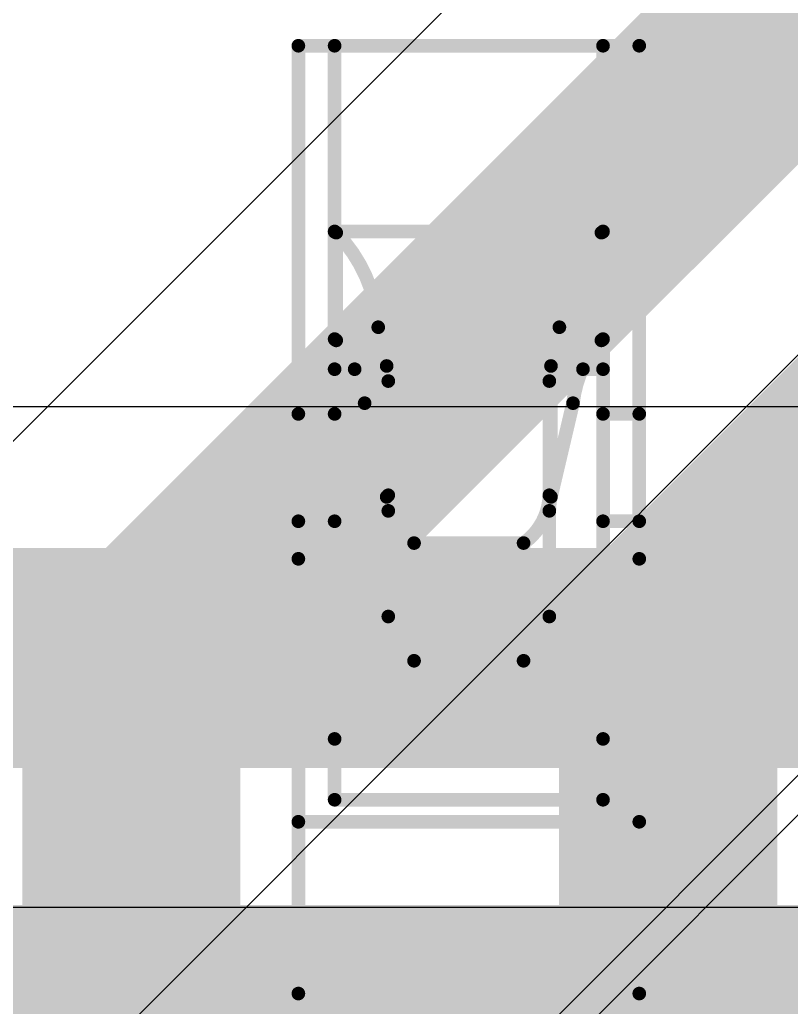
# Model space of a CAD drawing. Header units: inches. Extents: x -6 to 5433, y -4 to 5447.
# Drawn here: x 18.957 to 19.675, y 26.502 to 27.422 of the extents above; entities that cross this region are included whole.
import ezdxf

# ---------------------------------------------------------------- set-up
doc = ezdxf.new("R2010")
doc.units = ezdxf.units.IN
for name, color, linetype in [('Bottom Layer', 5, 'Continuous'), ('Bottom Solder', 6, 'Continuous'), ('Ground', 16, 'Continuous'), ('Mechanical 4', 56, 'Continuous'), ('Top Layer', 1, 'Continuous'), ('Top Solder', 216, 'Continuous')]:
    doc.layers.add(name, color=color, linetype=linetype)

msp = doc.modelspace()

# ---------------------------------------------------------------- hatches: boundary and pattern name
at = {"layer": 'Top Solder'}
for points in [[(19.31469975, 24.9441462), (18.80649909, 24.9441462), (18.80649909, 26.59734584), (19.31469975, 26.59734584)], [(19.81469875, 24.9441462), (19.30649809, 24.9441462), (19.30649809, 26.59734584), (19.81469875, 26.59734584)]]:
    msp.add_hatch(color=216, dxfattribs=at).paths.add_polyline_path(points)

# ---------------------------------------------------------------- linework, layer by layer
at = {"layer": 'Bottom Layer'}
msp.add_lwpolyline([(18.6244738, 26.82674594, 0.2032, 0.2032, 0), (21.05724008, 26.82674594, 0.2032, 0.2032, 0)], format="xyseb", dxfattribs=at)
at = {"layer": 'Bottom Solder'}
for p in [(12.48452672, 19.90351874), (13.15449744, 20.14521752)]:
    msp.add_line(p, (5432.852131479999, 5447.49311058), dxfattribs=at)
at = {"layer": 'Ground'}
for p, q in [((20.69328602, 27.0615029), (18.72048326, 27.0615029)), ((18.81702612, 26.59534686), (20.69328602, 26.59534686))]:
    msp.add_line(p, q, dxfattribs=at)
msp.add_lwpolyline([(18.72048326, 26.82842488, 0.2032, 0.2032, 0), (21.05891902, 26.82842488, 0.2032, 0.2032, 0)], format="xyseb", dxfattribs=at)
at = {"layer": 'Mechanical 4'}
for points in [[(19.2161541, 27.39794622, 0.0127, 0.0127, 0), (19.5336541, 27.39794622, 0.0127, 0.0127, 0)], [(19.2161541, 26.5149457, 0.0127, 0.0127, 0), (19.2161541, 27.39794622, 0.0127, 0.0127, 0)], [(19.24990562, 26.69548128, 0.0127, 0.0127, 0), (19.24990562, 27.39794622, 0.0127, 0.0127, 0)], [(19.49990512, 26.69548128, 0.0127, 0.0127, 0), (19.49990512, 27.39794622, 0.0127, 0.0127, 0)], [(19.5336541, 26.5149457, 0.0127, 0.0127, 0), (19.5336541, 27.39794622, 0.0127, 0.0127, 0)], [(19.2499996, 27.224609, 0.0127, 0.0127, -0.03260548548673945), (19.24990308, 27.22474616, 0.0127, 0.0127, 0)], [(19.24990562, 27.22494682, 0.0127, 0.0127, 0), (19.49990512, 27.22494682, 0.0127, 0.0127, 0)], [(19.25007072, 27.22453788, 0.0127, 0.0127, -0.0282875940772214), (19.25000214, 27.224609, 0.0127, 0.0127, 0)], [(19.2501647, 27.22445914, 0.0127, 0.0127, -0.02675080192498933), (19.25007072, 27.22453788, 0.0127, 0.0127, 0)], [(19.25028916, 27.22437278, 0.0127, 0.0127, -0.02199381136069737), (19.2501647, 27.22445914, 0.0127, 0.0127, 0)], [(19.2504568, 27.22427626, 0.0127, 0.0127, -0.01668692776357022), (19.25028916, 27.22437278, 0.0127, 0.0127, 0)], [(19.25066, 27.22416958, 0.0127, 0.0127, -0.009375562077145636), (19.25045426, 27.22427626, 0.0127, 0.0127, 0)], [(19.25089876, 27.22405528, 0.0127, 0.0127, -0.005205298975739643), (19.25066, 27.22416704, 0.0127, 0.0127, 0)], [(19.25089876, 27.22405528, 0.0127, 0.0127, 0), (19.2511553, 27.2239359, 0.0127, 0.0127, 0)], [(19.2511553, 27.2239359, 0.0127, 0.0127, 0), (19.25142454, 27.22381652, 0.0127, 0.0127, 0)], [(19.25142454, 27.12343572, 0.0127, 0.0127, 0), (19.25142454, 27.22381652, 0.0127, 0.0127, 0)], [(19.25142454, 27.22381652, 0.0127, 0.0127, -0.1798941776662689), (19.29053292, 27.13571154, 0.0127, 0.0127, 0)], [(19.45927782, 27.13571154, 0.0127, 0.0127, -0.1798941776662689), (19.4983862, 27.22381652, 0.0127, 0.0127, 0)], [(19.4983862, 27.22381652, 0.0127, 0.0127, 0), (19.49889674, 27.22405274, 0.0127, 0.0127, 0)], [(19.4983862, 27.12343572, 0.0127, 0.0127, 0), (19.4983862, 27.22381652, 0.0127, 0.0127, 0)], [(19.49889674, 27.22405274, 0.0127, 0.0127, 0), (19.49913296, 27.2241645, 0.0127, 0.0127, 0)], [(19.49934378, 27.22427118, 0.0127, 0.0127, -0.007070259562371789), (19.49913296, 27.2241645, 0.0127, 0.0127, 0)], [(19.49951904, 27.22437024, 0.0127, 0.0127, -0.01220881842348069), (19.49934124, 27.22427118, 0.0127, 0.0127, 0)], [(19.49966128, 27.22446168, 0.0127, 0.0127, -0.02261982989244108), (19.49952158, 27.22437024, 0.0127, 0.0127, 0)], [(19.4997578, 27.22454042, 0.0127, 0.0127, -0.03188108950165384), (19.49965874, 27.22446168, 0.0127, 0.0127, 0)], [(19.49982384, 27.22461408, 0.0127, 0.0127, -0.03744577967501337), (19.4997578, 27.22454042, 0.0127, 0.0127, 0)], [(19.49986956, 27.22468012, 0.0127, 0.0127, -0.03268866420336872), (19.49982384, 27.22461154, 0.0127, 0.0127, 0)], [(19.49990258, 27.22474616, 0.0127, 0.0127, -0.01323434477442602), (19.49986702, 27.22468012, 0.0127, 0.0127, 0)], [(19.29053292, 27.13571154, 0.0127, 0.0127, 0), (19.45927782, 27.13571154, 0.0127, 0.0127, 0)], [(19.29053292, 27.13571154, 0.0127, 0.0127, 0), (19.2983866, 27.0996156, 0.0127, 0.0127, 0)], [(19.45142414, 27.0996156, 0.0127, 0.0127, 0), (19.45927782, 27.13571154, 0.0127, 0.0127, 0)], [(19.25000214, 27.1244949, 0.0127, 0.0127, -0.02859692926964293), (19.24990308, 27.12467778, 0.0127, 0.0127, 0)], [(19.2501647, 27.12429678, 0.0127, 0.0127, -0.05432141863867923), (19.25000468, 27.12449744, 0.0127, 0.0127, 0)], [(19.25028916, 27.1241774, 0.0127, 0.0127, -0.02338615137215273), (19.2501647, 27.12429424, 0.0127, 0.0127, 0)], [(19.25045426, 27.12405294, 0.0127, 0.0127, -0.01856230609774536), (19.25028916, 27.12417994, 0.0127, 0.0127, 0)], [(19.49951904, 27.12418248, 0.0127, 0.0127, -0.0137291384438166), (19.49934124, 27.12404786, 0.0127, 0.0127, 0)], [(19.49965874, 27.12429932, 0.0127, 0.0127, -0.02446216599593952), (19.49952158, 27.12417994, 0.0127, 0.0127, 0)], [(19.4997578, 27.124406, 0.0127, 0.0127, -0.03231853515102139), (19.49965874, 27.12429932, 0.0127, 0.0127, 0)], [(19.49982384, 27.12450252, 0.0127, 0.0127, -0.03504147998906736), (19.4997578, 27.124406, 0.0127, 0.0127, 0)], [(19.49986956, 27.12459142, 0.0127, 0.0127, -0.02840446138821891), (19.49982384, 27.12450252, 0.0127, 0.0127, 0)], [(19.49990512, 27.12467524, 0.0127, 0.0127, -0.01102179309789766), (19.49986956, 27.12458888, 0.0127, 0.0127, 0)], [(19.25066, 27.12390816, 0.0127, 0.0127, -0.01073692512704486), (19.25045426, 27.1240504, 0.0127, 0.0127, 0)], [(19.25089876, 27.12375576, 0.0127, 0.0127, -0.006054830986266861), (19.25066254, 27.12390816, 0.0127, 0.0127, 0)], [(19.25089876, 27.1237583, 0.0127, 0.0127, 0), (19.2511553, 27.12359828, 0.0127, 0.0127, 0)], [(19.2511553, 27.12359828, 0.0127, 0.0127, 0), (19.25142454, 27.12343572, 0.0127, 0.0127, 0)], [(19.25142454, 27.12343826, 0.0127, 0.0127, -0.1625908253546253), (19.27786594, 27.0649446, 0.0127, 0.0127, 0)], [(19.4719448, 27.0649446, 0.0127, 0.0127, -0.1625908253546254), (19.4983862, 27.12343826, 0.0127, 0.0127, 0)], [(19.4983862, 27.12343572, 0.0127, 0.0127, 0), (19.49889674, 27.12375322, 0.0127, 0.0127, 0)], [(19.49913296, 27.12390308, 0.0127, 0.0127, -0.0048206143812948), (19.49889674, 27.12375322, 0.0127, 0.0127, 0)], [(19.49934124, 27.12404532, 0.0127, 0.0127, -0.008119958930559744), (19.49913042, 27.12390308, 0.0127, 0.0127, 0)], [(19.24990562, 27.09661078, 0.0127, 0.0127, 0), (19.268567, 27.09661078, 0.0127, 0.0127, 0)], [(19.2983866, 26.9776575, 0.0127, 0.0127, 0), (19.2983866, 27.0996156, 0.0127, 0.0127, 0)], [(19.2983866, 27.0996156, 0.0127, 0.0127, -0.05365795323520316), (19.29990552, 27.085544, 0.0127, 0.0127, 0)], [(19.44990522, 27.085544, 0.0127, 0.0127, -0.05365795323520318), (19.45142414, 27.0996156, 0.0127, 0.0127, 0)], [(19.45142414, 26.9776575, 0.0127, 0.0127, 0), (19.45142414, 27.0996156, 0.0127, 0.0127, 0)], [(19.48124374, 27.09661078, 0.0127, 0.0127, 0), (19.49990512, 27.09661078, 0.0127, 0.0127, 0)], [(19.29990552, 26.86619468, 0.0127, 0.0127, 0), (19.29990552, 27.085544, 0.0127, 0.0127, 0)], [(19.44990522, 26.86619468, 0.0127, 0.0127, 0), (19.44990522, 27.085544, 0.0127, 0.0127, 0)], [(19.2778634, 27.06494714, 0.0127, 0.0127, 0), (19.2983866, 26.9776575, 0.0127, 0.0127, 0)], [(19.45142414, 26.9776575, 0.0127, 0.0127, 0), (19.4719448, 27.06494714, 0.0127, 0.0127, 0)], [(19.2161541, 27.05494462, 0.0127, 0.0127, 0), (19.24990562, 27.05494462, 0.0127, 0.0127, 0)], [(19.49990512, 27.05494462, 0.0127, 0.0127, 0), (19.5336541, 27.05494462, 0.0127, 0.0127, 0)], [(19.2983866, 26.9776575, 0.0127, 0.0127, -0.05786387190151768), (19.29990552, 26.96463492, 0.0127, 0.0127, 0)], [(19.3239136, 26.93460704, 0.0127, 0.0127, -0.2374801051855862), (19.29990552, 26.97917896, 0.0127, 0.0127, 0)], [(19.44990522, 26.97917896, 0.0127, 0.0127, -0.2374801051860468), (19.42589714, 26.93460704, 0.0127, 0.0127, 0)], [(19.44990522, 26.96463492, 0.0127, 0.0127, -0.05786387190108001), (19.45142414, 26.9776575, 0.0127, 0.0127, 0)], [(19.2161541, 26.95494482, 0.0127, 0.0127, 0), (19.24990562, 26.95494482, 0.0127, 0.0127, 0)], [(19.49990512, 26.95494482, 0.0127, 0.0127, 0), (19.5336541, 26.95494482, 0.0127, 0.0127, 0)], [(19.32391614, 26.93460704, 0.0127, 0.0127, 0), (19.4258946, 26.93460704, 0.0127, 0.0127, 0)], [(19.32391614, 26.82494508, 0.0127, 0.0127, 0), (19.32391614, 26.93460704, 0.0127, 0.0127, 0)], [(19.4258946, 26.82494508, 0.0127, 0.0127, 0), (19.4258946, 26.93460704, 0.0127, 0.0127, 0)], [(18.8986541, 26.91994615999999, 0.0127, 0.0127, 0), (19.2161541, 26.91994615999999, 0.0127, 0.0127, 0)], [(19.5336541, 26.91994615999999, 0.0127, 0.0127, 0), (19.8511541, 26.91994615999999, 0.0127, 0.0127, 0)], [(19.3239136, 26.82494762, 0.0127, 0.0127, -0.2473774779348601), (19.29990552, 26.86619722, 0.0127, 0.0127, 0)], [(19.44990522, 26.86619722, 0.0127, 0.0127, -0.2473774779353234), (19.42589714, 26.82494762, 0.0127, 0.0127, 0)], [(19.32391614, 26.82494508, 0.0127, 0.0127, 0), (19.4258946, 26.82494508, 0.0127, 0.0127, 0)], [(19.24990562, 26.75215376, 0.0127, 0.0127, 0), (19.49990512, 26.75215376, 0.0127, 0.0127, 0)], [(19.24990562, 26.69548128, 0.0127, 0.0127, 0), (19.49990512, 26.69548128, 0.0127, 0.0127, 0)], [(19.2161541, 26.67494538, 0.0127, 0.0127, 0), (19.5336541, 26.67494538, 0.0127, 0.0127, 0)], [(19.2161541, 26.5149457, 0.0127, 0.0127, 0), (19.5336541, 26.5149457, 0.0127, 0.0127, 0)]]:
    msp.add_lwpolyline(points, format="xyseb", dxfattribs=at)
for points in [[(19.2129791, 27.39794622, 0.00635, 0.00635, 1), (19.2193291, 27.39794622, 0.00635, 0.00635, 1)], [(19.2129791, 27.39794622, 0.00635, 0.00635, 1), (19.2193291, 27.39794622, 0.00635, 0.00635, 1)], [(19.24673062, 27.39794622, 0.00635, 0.00635, 1), (19.25308062, 27.39794622, 0.00635, 0.00635, 1)], [(19.49673012, 27.39794622, 0.00635, 0.00635, 1), (19.50308012, 27.39794622, 0.00635, 0.00635, 1)], [(19.5304791, 27.39794622, 0.00635, 0.00635, 1), (19.5368291, 27.39794622, 0.00635, 0.00635, 1)], [(19.5304791, 27.39794622, 0.00635, 0.00635, 1), (19.5368291, 27.39794622, 0.00635, 0.00635, 1)], [(19.24672808, 27.22474616, 0.00635, 0.00635, 1), (19.25307808, 27.22474616, 0.00635, 0.00635, 1)], [(19.24673062, 27.22494682, 0.00635, 0.00635, 1), (19.25308062, 27.22494682, 0.00635, 0.00635, 1)], [(19.2468246, 27.224609, 0.00635, 0.00635, 1), (19.2531746, 27.224609, 0.00635, 0.00635, 1)], [(19.24682714, 27.224609, 0.00635, 0.00635, 1), (19.25317714, 27.224609, 0.00635, 0.00635, 1)], [(19.24689572, 27.22453788, 0.00635, 0.00635, 1), (19.25324572, 27.22453788, 0.00635, 0.00635, 1)], [(19.24689572, 27.22453788, 0.00635, 0.00635, 1), (19.25324572, 27.22453788, 0.00635, 0.00635, 1)], [(19.2469897, 27.22445914, 0.00635, 0.00635, 1), (19.2533397, 27.22445914, 0.00635, 0.00635, 1)], [(19.2469897, 27.22445914, 0.00635, 0.00635, 1), (19.2533397, 27.22445914, 0.00635, 0.00635, 1)], [(19.24711416, 27.22437278, 0.00635, 0.00635, 1), (19.25346416, 27.22437278, 0.00635, 0.00635, 1)], [(19.24711416, 27.22437278, 0.00635, 0.00635, 1), (19.25346416, 27.22437278, 0.00635, 0.00635, 1)], [(19.24727926, 27.22427626, 0.00635, 0.00635, 1), (19.25362926, 27.22427626, 0.00635, 0.00635, 1)], [(19.2472818, 27.22427626, 0.00635, 0.00635, 1), (19.2536318, 27.22427626, 0.00635, 0.00635, 1)], [(19.247485, 27.22416958, 0.00635, 0.00635, 1), (19.253835, 27.22416958, 0.00635, 0.00635, 1)], [(19.247485, 27.22416704, 0.00635, 0.00635, 1), (19.253835, 27.22416704, 0.00635, 0.00635, 1)], [(19.24772376, 27.22405528, 0.00635, 0.00635, 1), (19.25407376, 27.22405528, 0.00635, 0.00635, 1)], [(19.24772376, 27.22405528, 0.00635, 0.00635, 1), (19.25407376, 27.22405528, 0.00635, 0.00635, 1)], [(19.2479803, 27.2239359, 0.00635, 0.00635, 1), (19.2543303, 27.2239359, 0.00635, 0.00635, 1)], [(19.2479803, 27.2239359, 0.00635, 0.00635, 1), (19.2543303, 27.2239359, 0.00635, 0.00635, 1)], [(19.24824954, 27.22381652, 0.00635, 0.00635, 1), (19.25459954, 27.22381652, 0.00635, 0.00635, 1)], [(19.24824954, 27.22381652, 0.00635, 0.00635, 1), (19.25459954, 27.22381652, 0.00635, 0.00635, 1)], [(19.24824954, 27.22381652, 0.00635, 0.00635, 1), (19.25459954, 27.22381652, 0.00635, 0.00635, 1)], [(19.4952112, 27.22381652, 0.00635, 0.00635, 1), (19.5015612, 27.22381652, 0.00635, 0.00635, 1)], [(19.4952112, 27.22381652, 0.00635, 0.00635, 1), (19.5015612, 27.22381652, 0.00635, 0.00635, 1)], [(19.4952112, 27.22381652, 0.00635, 0.00635, 1), (19.5015612, 27.22381652, 0.00635, 0.00635, 1)], [(19.49572174, 27.22405274, 0.00635, 0.00635, 1), (19.50207174, 27.22405274, 0.00635, 0.00635, 1)], [(19.49572174, 27.22405274, 0.00635, 0.00635, 1), (19.50207174, 27.22405274, 0.00635, 0.00635, 1)], [(19.49595796, 27.2241645, 0.00635, 0.00635, 1), (19.50230796, 27.2241645, 0.00635, 0.00635, 1)], [(19.49595796, 27.2241645, 0.00635, 0.00635, 1), (19.50230796, 27.2241645, 0.00635, 0.00635, 1)], [(19.49616624, 27.22427118, 0.00635, 0.00635, 1), (19.50251624, 27.22427118, 0.00635, 0.00635, 1)], [(19.49616878, 27.22427118, 0.00635, 0.00635, 1), (19.50251878, 27.22427118, 0.00635, 0.00635, 1)], [(19.49634404, 27.22437024, 0.00635, 0.00635, 1), (19.50269404, 27.22437024, 0.00635, 0.00635, 1)], [(19.49634658, 27.22437024, 0.00635, 0.00635, 1), (19.50269658, 27.22437024, 0.00635, 0.00635, 1)], [(19.49648374, 27.22446168, 0.00635, 0.00635, 1), (19.50283374, 27.22446168, 0.00635, 0.00635, 1)], [(19.49648628, 27.22446168, 0.00635, 0.00635, 1), (19.50283628, 27.22446168, 0.00635, 0.00635, 1)], [(19.4965828, 27.22454042, 0.00635, 0.00635, 1), (19.5029328, 27.22454042, 0.00635, 0.00635, 1)], [(19.4965828, 27.22454042, 0.00635, 0.00635, 1), (19.5029328, 27.22454042, 0.00635, 0.00635, 1)], [(19.49664884, 27.22461408, 0.00635, 0.00635, 1), (19.50299884, 27.22461408, 0.00635, 0.00635, 1)], [(19.49664884, 27.22461154, 0.00635, 0.00635, 1), (19.50299884, 27.22461154, 0.00635, 0.00635, 1)], [(19.49669202, 27.22468012, 0.00635, 0.00635, 1), (19.50304202, 27.22468012, 0.00635, 0.00635, 1)], [(19.49669456, 27.22468012, 0.00635, 0.00635, 1), (19.50304456, 27.22468012, 0.00635, 0.00635, 1)], [(19.49672758, 27.22474616, 0.00635, 0.00635, 1), (19.50307758, 27.22474616, 0.00635, 0.00635, 1)], [(19.49673012, 27.22494682, 0.00635, 0.00635, 1), (19.50308012, 27.22494682, 0.00635, 0.00635, 1)], [(19.28735792, 27.13571154, 0.00635, 0.00635, 1), (19.29370792, 27.13571154, 0.00635, 0.00635, 1)], [(19.28735792, 27.13571154, 0.00635, 0.00635, 1), (19.29370792, 27.13571154, 0.00635, 0.00635, 1)], [(19.28735792, 27.13571154, 0.00635, 0.00635, 1), (19.29370792, 27.13571154, 0.00635, 0.00635, 1)], [(19.45610282, 27.13571154, 0.00635, 0.00635, 1), (19.46245282, 27.13571154, 0.00635, 0.00635, 1)], [(19.45610282, 27.13571154, 0.00635, 0.00635, 1), (19.46245282, 27.13571154, 0.00635, 0.00635, 1)], [(19.45610282, 27.13571154, 0.00635, 0.00635, 1), (19.46245282, 27.13571154, 0.00635, 0.00635, 1)], [(19.24672808, 27.12467778, 0.00635, 0.00635, 1), (19.25307808, 27.12467778, 0.00635, 0.00635, 1)], [(19.24682714, 27.1244949, 0.00635, 0.00635, 1), (19.25317714, 27.1244949, 0.00635, 0.00635, 1)], [(19.24682968, 27.12449744, 0.00635, 0.00635, 1), (19.25317968, 27.12449744, 0.00635, 0.00635, 1)], [(19.2469897, 27.12429678, 0.00635, 0.00635, 1), (19.2533397, 27.12429678, 0.00635, 0.00635, 1)], [(19.2469897, 27.12429424, 0.00635, 0.00635, 1), (19.2533397, 27.12429424, 0.00635, 0.00635, 1)], [(19.24711416, 27.12417994, 0.00635, 0.00635, 1), (19.25346416, 27.12417994, 0.00635, 0.00635, 1)], [(19.24711416, 27.1241774, 0.00635, 0.00635, 1), (19.25346416, 27.1241774, 0.00635, 0.00635, 1)], [(19.49634404, 27.12418248, 0.00635, 0.00635, 1), (19.50269404, 27.12418248, 0.00635, 0.00635, 1)], [(19.49634658, 27.12417994, 0.00635, 0.00635, 1), (19.50269658, 27.12417994, 0.00635, 0.00635, 1)], [(19.49648374, 27.12429932, 0.00635, 0.00635, 1), (19.50283374, 27.12429932, 0.00635, 0.00635, 1)], [(19.49648374, 27.12429932, 0.00635, 0.00635, 1), (19.50283374, 27.12429932, 0.00635, 0.00635, 1)], [(19.4965828, 27.124406, 0.00635, 0.00635, 1), (19.5029328, 27.124406, 0.00635, 0.00635, 1)], [(19.4965828, 27.124406, 0.00635, 0.00635, 1), (19.5029328, 27.124406, 0.00635, 0.00635, 1)], [(19.49664884, 27.12450252, 0.00635, 0.00635, 1), (19.50299884, 27.12450252, 0.00635, 0.00635, 1)], [(19.49664884, 27.12450252, 0.00635, 0.00635, 1), (19.50299884, 27.12450252, 0.00635, 0.00635, 1)], [(19.49669456, 27.12459142, 0.00635, 0.00635, 1), (19.50304456, 27.12459142, 0.00635, 0.00635, 1)], [(19.49669456, 27.12458888, 0.00635, 0.00635, 1), (19.50304456, 27.12458888, 0.00635, 0.00635, 1)], [(19.49673012, 27.12467524, 0.00635, 0.00635, 1), (19.50308012, 27.12467524, 0.00635, 0.00635, 1)], [(19.24727926, 27.12405294, 0.00635, 0.00635, 1), (19.25362926, 27.12405294, 0.00635, 0.00635, 1)], [(19.24727926, 27.1240504, 0.00635, 0.00635, 1), (19.25362926, 27.1240504, 0.00635, 0.00635, 1)], [(19.247485, 27.12390816, 0.00635, 0.00635, 1), (19.253835, 27.12390816, 0.00635, 0.00635, 1)], [(19.24748754, 27.12390816, 0.00635, 0.00635, 1), (19.25383754, 27.12390816, 0.00635, 0.00635, 1)], [(19.24772376, 27.1237583, 0.00635, 0.00635, 1), (19.25407376, 27.1237583, 0.00635, 0.00635, 1)], [(19.24772376, 27.12375576, 0.00635, 0.00635, 1), (19.25407376, 27.12375576, 0.00635, 0.00635, 1)], [(19.2479803, 27.12359828, 0.00635, 0.00635, 1), (19.2543303, 27.12359828, 0.00635, 0.00635, 1)], [(19.2479803, 27.12359828, 0.00635, 0.00635, 1), (19.2543303, 27.12359828, 0.00635, 0.00635, 1)], [(19.24824954, 27.12343826, 0.00635, 0.00635, 1), (19.25459954, 27.12343826, 0.00635, 0.00635, 1)], [(19.24824954, 27.12343572, 0.00635, 0.00635, 1), (19.25459954, 27.12343572, 0.00635, 0.00635, 1)], [(19.24824954, 27.12343572, 0.00635, 0.00635, 1), (19.25459954, 27.12343572, 0.00635, 0.00635, 1)], [(19.4952112, 27.12343826, 0.00635, 0.00635, 1), (19.5015612, 27.12343826, 0.00635, 0.00635, 1)], [(19.4952112, 27.12343572, 0.00635, 0.00635, 1), (19.5015612, 27.12343572, 0.00635, 0.00635, 1)], [(19.4952112, 27.12343572, 0.00635, 0.00635, 1), (19.5015612, 27.12343572, 0.00635, 0.00635, 1)], [(19.49572174, 27.12375322, 0.00635, 0.00635, 1), (19.50207174, 27.12375322, 0.00635, 0.00635, 1)], [(19.49572174, 27.12375322, 0.00635, 0.00635, 1), (19.50207174, 27.12375322, 0.00635, 0.00635, 1)], [(19.49595542, 27.12390308, 0.00635, 0.00635, 1), (19.50230542, 27.12390308, 0.00635, 0.00635, 1)], [(19.49595796, 27.12390308, 0.00635, 0.00635, 1), (19.50230796, 27.12390308, 0.00635, 0.00635, 1)], [(19.49616624, 27.12404786, 0.00635, 0.00635, 1), (19.50251624, 27.12404786, 0.00635, 0.00635, 1)], [(19.49616624, 27.12404532, 0.00635, 0.00635, 1), (19.50251624, 27.12404532, 0.00635, 0.00635, 1)], [(19.24673062, 27.09661078, 0.00635, 0.00635, 1), (19.25308062, 27.09661078, 0.00635, 0.00635, 1)], [(19.265392, 27.09661078, 0.00635, 0.00635, 1), (19.271742, 27.09661078, 0.00635, 0.00635, 1)], [(19.2952116, 27.0996156, 0.00635, 0.00635, 1), (19.3015616, 27.0996156, 0.00635, 0.00635, 1)], [(19.2952116, 27.0996156, 0.00635, 0.00635, 1), (19.3015616, 27.0996156, 0.00635, 0.00635, 1)], [(19.2952116, 27.0996156, 0.00635, 0.00635, 1), (19.3015616, 27.0996156, 0.00635, 0.00635, 1)], [(19.44824914, 27.0996156, 0.00635, 0.00635, 1), (19.45459914, 27.0996156, 0.00635, 0.00635, 1)], [(19.44824914, 27.0996156, 0.00635, 0.00635, 1), (19.45459914, 27.0996156, 0.00635, 0.00635, 1)], [(19.44824914, 27.0996156, 0.00635, 0.00635, 1), (19.45459914, 27.0996156, 0.00635, 0.00635, 1)], [(19.47806874, 27.09661078, 0.00635, 0.00635, 1), (19.48441874, 27.09661078, 0.00635, 0.00635, 1)], [(19.49673012, 27.09661078, 0.00635, 0.00635, 1), (19.50308012, 27.09661078, 0.00635, 0.00635, 1)], [(19.29673052, 27.085544, 0.00635, 0.00635, 1), (19.30308052, 27.085544, 0.00635, 0.00635, 1)], [(19.29673052, 27.085544, 0.00635, 0.00635, 1), (19.30308052, 27.085544, 0.00635, 0.00635, 1)], [(19.44673022, 27.085544, 0.00635, 0.00635, 1), (19.45308022, 27.085544, 0.00635, 0.00635, 1)], [(19.44673022, 27.085544, 0.00635, 0.00635, 1), (19.45308022, 27.085544, 0.00635, 0.00635, 1)], [(19.2746884, 27.06494714, 0.00635, 0.00635, 1), (19.2810384, 27.06494714, 0.00635, 0.00635, 1)], [(19.27469094, 27.0649446, 0.00635, 0.00635, 1), (19.28104094, 27.0649446, 0.00635, 0.00635, 1)], [(19.4687698, 27.06494714, 0.00635, 0.00635, 1), (19.4751198, 27.06494714, 0.00635, 0.00635, 1)], [(19.4687698, 27.0649446, 0.00635, 0.00635, 1), (19.4751198, 27.0649446, 0.00635, 0.00635, 1)], [(19.2129791, 27.05494462, 0.00635, 0.00635, 1), (19.2193291, 27.05494462, 0.00635, 0.00635, 1)], [(19.24673062, 27.05494462, 0.00635, 0.00635, 1), (19.25308062, 27.05494462, 0.00635, 0.00635, 1)], [(19.49673012, 27.05494462, 0.00635, 0.00635, 1), (19.50308012, 27.05494462, 0.00635, 0.00635, 1)], [(19.5304791, 27.05494462, 0.00635, 0.00635, 1), (19.5368291, 27.05494462, 0.00635, 0.00635, 1)], [(19.2952116, 26.9776575, 0.00635, 0.00635, 1), (19.3015616, 26.9776575, 0.00635, 0.00635, 1)], [(19.2952116, 26.9776575, 0.00635, 0.00635, 1), (19.3015616, 26.9776575, 0.00635, 0.00635, 1)], [(19.2952116, 26.9776575, 0.00635, 0.00635, 1), (19.3015616, 26.9776575, 0.00635, 0.00635, 1)], [(19.29673052, 26.97917896, 0.00635, 0.00635, 1), (19.30308052, 26.97917896, 0.00635, 0.00635, 1)], [(19.44673022, 26.97917896, 0.00635, 0.00635, 1), (19.45308022, 26.97917896, 0.00635, 0.00635, 1)], [(19.44824914, 26.9776575, 0.00635, 0.00635, 1), (19.45459914, 26.9776575, 0.00635, 0.00635, 1)], [(19.44824914, 26.9776575, 0.00635, 0.00635, 1), (19.45459914, 26.9776575, 0.00635, 0.00635, 1)], [(19.44824914, 26.9776575, 0.00635, 0.00635, 1), (19.45459914, 26.9776575, 0.00635, 0.00635, 1)], [(19.29673052, 26.96463492, 0.00635, 0.00635, 1), (19.30308052, 26.96463492, 0.00635, 0.00635, 1)], [(19.44673022, 26.96463492, 0.00635, 0.00635, 1), (19.45308022, 26.96463492, 0.00635, 0.00635, 1)], [(19.2129791, 26.95494482, 0.00635, 0.00635, 1), (19.2193291, 26.95494482, 0.00635, 0.00635, 1)], [(19.24673062, 26.95494482, 0.00635, 0.00635, 1), (19.25308062, 26.95494482, 0.00635, 0.00635, 1)], [(19.49673012, 26.95494482, 0.00635, 0.00635, 1), (19.50308012, 26.95494482, 0.00635, 0.00635, 1)], [(19.5304791, 26.95494482, 0.00635, 0.00635, 1), (19.5368291, 26.95494482, 0.00635, 0.00635, 1)], [(19.3207386, 26.93460704, 0.00635, 0.00635, 1), (19.3270886, 26.93460704, 0.00635, 0.00635, 1)], [(19.32074114, 26.93460704, 0.00635, 0.00635, 1), (19.32709114, 26.93460704, 0.00635, 0.00635, 1)], [(19.32074114, 26.93460704, 0.00635, 0.00635, 1), (19.32709114, 26.93460704, 0.00635, 0.00635, 1)], [(19.4227196, 26.93460704, 0.00635, 0.00635, 1), (19.4290696, 26.93460704, 0.00635, 0.00635, 1)], [(19.4227196, 26.93460704, 0.00635, 0.00635, 1), (19.4290696, 26.93460704, 0.00635, 0.00635, 1)], [(19.42272214, 26.93460704, 0.00635, 0.00635, 1), (19.42907214, 26.93460704, 0.00635, 0.00635, 1)], [(19.2129791, 26.91994615999999, 0.00635, 0.00635, 1), (19.2193291, 26.91994615999999, 0.00635, 0.00635, 1)], [(19.5304791, 26.91994615999999, 0.00635, 0.00635, 1), (19.5368291, 26.91994615999999, 0.00635, 0.00635, 1)], [(19.29673052, 26.86619722, 0.00635, 0.00635, 1), (19.30308052, 26.86619722, 0.00635, 0.00635, 1)], [(19.29673052, 26.86619468, 0.00635, 0.00635, 1), (19.30308052, 26.86619468, 0.00635, 0.00635, 1)], [(19.44673022, 26.86619722, 0.00635, 0.00635, 1), (19.45308022, 26.86619722, 0.00635, 0.00635, 1)], [(19.44673022, 26.86619468, 0.00635, 0.00635, 1), (19.45308022, 26.86619468, 0.00635, 0.00635, 1)], [(19.3207386, 26.82494762, 0.00635, 0.00635, 1), (19.3270886, 26.82494762, 0.00635, 0.00635, 1)], [(19.32074114, 26.82494508, 0.00635, 0.00635, 1), (19.32709114, 26.82494508, 0.00635, 0.00635, 1)], [(19.32074114, 26.82494508, 0.00635, 0.00635, 1), (19.32709114, 26.82494508, 0.00635, 0.00635, 1)], [(19.4227196, 26.82494508, 0.00635, 0.00635, 1), (19.4290696, 26.82494508, 0.00635, 0.00635, 1)], [(19.4227196, 26.82494508, 0.00635, 0.00635, 1), (19.4290696, 26.82494508, 0.00635, 0.00635, 1)], [(19.42272214, 26.82494762, 0.00635, 0.00635, 1), (19.42907214, 26.82494762, 0.00635, 0.00635, 1)], [(19.24673062, 26.75215376, 0.00635, 0.00635, 1), (19.25308062, 26.75215376, 0.00635, 0.00635, 1)], [(19.49673012, 26.75215376, 0.00635, 0.00635, 1), (19.50308012, 26.75215376, 0.00635, 0.00635, 1)], [(19.24673062, 26.69548128, 0.00635, 0.00635, 1), (19.25308062, 26.69548128, 0.00635, 0.00635, 1)], [(19.24673062, 26.69548128, 0.00635, 0.00635, 1), (19.25308062, 26.69548128, 0.00635, 0.00635, 1)], [(19.49673012, 26.69548128, 0.00635, 0.00635, 1), (19.50308012, 26.69548128, 0.00635, 0.00635, 1)], [(19.49673012, 26.69548128, 0.00635, 0.00635, 1), (19.50308012, 26.69548128, 0.00635, 0.00635, 1)], [(19.2129791, 26.67494538, 0.00635, 0.00635, 1), (19.2193291, 26.67494538, 0.00635, 0.00635, 1)], [(19.5304791, 26.67494538, 0.00635, 0.00635, 1), (19.5368291, 26.67494538, 0.00635, 0.00635, 1)], [(19.2129791, 26.5149457, 0.00635, 0.00635, 1), (19.2193291, 26.5149457, 0.00635, 0.00635, 1)], [(19.2129791, 26.5149457, 0.00635, 0.00635, 1), (19.2193291, 26.5149457, 0.00635, 0.00635, 1)], [(19.5304791, 26.5149457, 0.00635, 0.00635, 1), (19.5368291, 26.5149457, 0.00635, 0.00635, 1)], [(19.5304791, 26.5149457, 0.00635, 0.00635, 1), (19.5368291, 26.5149457, 0.00635, 0.00635, 1)]]:
    msp.add_lwpolyline(points, format="xyseb", close=True, dxfattribs=at)
at = {"layer": 'Top Layer'}
msp.add_line((20.23501668, 28.31425376), (18.89578898, 26.97502606), dxfattribs=at)
for points in [[(19.06059942, 26.81021562, 0.2032, 0.2032, 0), (20.39982712, 28.14944332, 0.2032, 0.2032, 0)], [(19.56059842, 26.84324324, 0.2032, 0.2032, 0), (20.50077942, 27.78342424, 0.2032, 0.2032, 0)], [(19.56059842, 26.28342216, 0.2032, 0.2032, 0), (19.56059842, 26.84324324, 0.2032, 0.2032, 0)], [(19.06059942, 25.77074602, 0.2032, 0.2032, 0), (19.06059942, 26.81021562, 0.2032, 0.2032, 0)]]:
    msp.add_lwpolyline(points, format="xyseb", dxfattribs=at)
for points in [[(19.50979842, 26.84324324, 0.1016, 0.1016, 1), (19.61139842, 26.84324324, 0.1016, 0.1016, 1)], [(19.50979842, 26.84324324, 0.1016, 0.1016, 1), (19.61139842, 26.84324324, 0.1016, 0.1016, 1)], [(19.00979942, 26.81021562, 0.1016, 0.1016, 1), (19.11139942, 26.81021562, 0.1016, 0.1016, 1)], [(19.00979942, 26.81021562, 0.1016, 0.1016, 1), (19.11139942, 26.81021562, 0.1016, 0.1016, 1)]]:
    msp.add_lwpolyline(points, format="xyseb", close=True, dxfattribs=at)
at = {"layer": 'Top Solder'}
msp.add_line((-1.79103782, 5.215628379999999), (5432.852131479999, 5447.49311058), dxfattribs=at)

doc.saveas('drawing.dxf')
